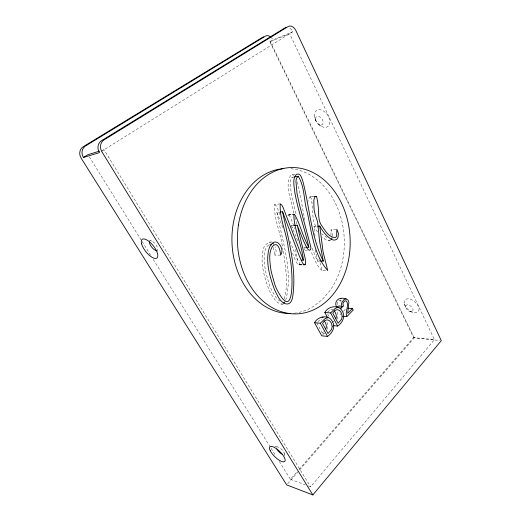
<?xml version="1.0" encoding="UTF-8"?>
<svg xmlns="http://www.w3.org/2000/svg" width="521" height="521" viewBox="0 0 521 521"><rect width="100%" height="100%" fill="white"/><g stroke="black" fill="none" stroke-linecap="round" stroke-linejoin="round"><path stroke-width="0.39" stroke-dasharray="2.6 1.95" d="M325.573 270.542L321.952 270.523L321.717 268.295L318.943 259.328M332.645 235.896L332.457 232.698L331.043 229.598L336.859 229.247M330.946 235.329L331.043 229.598M280.272 203.88L274.632 204.512C273.584 218.95 280.897 232.926 282.428 247.286M337.282 319.152L337.888 316.169L337.107 312.196M327.331 329.285L327.872 325.026L326.472 320.786M284.166 298.969C288.204 285.443 286.049 270.881 284.16 257.153A355.674 331.701 -24.4 0 0 282.571 248.055M285.736 300.239C293.427 271.194 282.128 240.871 276.905 212.327L279.328 212.093M292.411 253.252C294.528 256.951 295.133 262.421 298.826 264.883L299.77 263.802L299.783 260.344M287.839 215.557L288.569 214.899L293.551 214.444M304.739 249.885L305.091 247.195M280.585 255.069L274.932 255.186L276.15 251.324L275.218 246.817M308.354 485.989L310.594 486.822L434.423 339.679L289.643 33.702L269.845 41.804L413.602 337.556L434.423 339.679M287.729 483.657L414.215 337.868L439.691 340.473M279.276 461.404L290.457 479.327L296.853 471.961M298.982 469.506L413.602 337.556M322.746 334.729L324.303 333.14M316.775 322.903L322.212 332.893L324.362 330.705M332.287 322.649L333.863 321.047M343.417 311.33L346.029 308.679M317.849 321.828L319.998 319.79L321.802 319.158M327.507 312.196L330.92 309.2L332.932 309.435M293.935 176.938L291.923 177.531L290.764 179.146L290.275 185.092L291.734 196.495L296.215 214.587M101.419 151.396L292.737 31.768A7.496 5.314 71.5 0 0 289.168 27.841M269.845 41.804L272.9 39.909L292.737 31.768M268.849 244.968L267.358 246.127A10.4 8.232 88.6 0 0 266.439 247.26C262.897 253.681 264.245 261.483 265.091 268.432A76.333 56.932 88.8 0 0 265.775 272.281L269.227 284.538A51.397 39.153 89.5 0 0 271.48 289.741C273.831 293.922 275.922 298.859 280.246 301.353M330.496 239.849C327.475 241.542 324.322 238.846 322.108 236.97M102.526 150.211L104.063 149.742L310.594 486.822M271.975 241.972L268.79 242.291L265.423 244.948A13.878 10.974 88.7 0 0 263.965 247.234C259.399 260.956 263.997 276.006 268.751 289.09A54.679 41.628 89.5 0 0 271.513 294.625C274.17 299.015 277.673 304.759 283.606 304.212M269.246 244.798L269.644 244.688M315.01 196.352L309.676 197.023L308.302 199.934A15.278 11.371 84.6 0 0 308.048 201.353M295.068 174.288L291.317 175.063A7.183 5.471 81.9 0 0 290.418 175.662C284.329 187.208 292.118 201.425 293.811 213.258M281.177 304.049L282.421 303.886M309.969 196.951L314.671 196.528M341.353 300.5L339.06 300.513L337.549 302.03A2.787 2.032 -87.1 0 0 337.256 304.368L337.693 305.593M292.216 174.743L293.935 175.369M288.172 215.023L293.864 214.502M288.569 214.899L293.258 214.678M291.545 225.997L291.5 225.56L293.785 225.482M314.997 235.896L313.987 226.433L316.872 226.238M328.406 240.415L330.581 240.324M303.821 247.358L305.26 247.312M305.091 250.471L307.247 250.406M289.93 241.171L297.595 260.259L299.738 260.233M312.059 248.152L317.471 261.164L319.64 261.145M299.529 264.375L302.395 264.362M299.152 264.766L302.017 264.753M298.826 264.883L303.841 264.863M269.565 242.076L270.692 242.083M338.422 305.638L340.61 305.775M274.73 446.679L277.126 446.855M322.212 332.893L324.388 333.127M409.753 311.499L412.391 312.203M149.449 240.415L151.709 241.028M290.457 479.327L305.371 484.882M327.019 237.596L321.724 233.825M274.632 204.512C278.201 206.498 278.032 211.585 280.07 214.691M339.894 300.422L341.229 301.509M291.5 225.56L298.37 242.499M318.852 124.526L321.151 126.199M310.353 197.036L311.363 198.748L311.91 202.597A168.615 146.987 80.8 0 1 312.242 205.73C313.395 213.193 311.643 221.692 317.107 227.853M292.509 177.16L292.906 177.485M321.952 270.523C316.494 265.534 313.916 258.247 311.07 251.636M288.986 215.062L290.646 217.674L294.801 228.589M89.208 156.73L141.666 240.826M142.096 241.516L150.699 255.303M153.278 259.438L270.673 447.617M271.102 448.307L275.837 455.888M327.742 314.137L328.875 316.267M414.215 337.868L270.041 41.081A7.196 5.243 70.6 0 0 269.083 39.511M404.485 304.284L405.774 307.507M276.905 212.327L282.708 227.469M273.089 247.358L274.932 255.186M315.081 118.645L315.791 120.716M297.081 181.881L300.656 197.557L304.987 221.158M296.885 224.023L294.893 217.12M291.74 226.726L292.001 227.644M295.589 249.37L297.595 260.259M317.471 261.164L315.114 249.663M284.297 453.485L284.726 456.624M340.428 313.694L340.565 314.873M157.746 251.591L157.713 249.331A5.926 2.39 51.6 0 0 155.212 243.867A5.926 2.39 51.6 0 0 150.562 240.787M317.465 231.845A42.637 30.967 84.8 0 1 313.987 226.427M290.835 168.713A72.497 56.17 87.4 0 1 339.907 214.352A72.497 56.17 87.4 0 1 330.281 290.19L322.584 299.269L313.577 306.355A72.497 56.17 87.4 0 1 296.677 312.854M295.902 312.978A72.497 56.17 87.4 0 1 292.789 313.329M276.573 447.194A5.203 1.817 44.4 0 1 281.991 449.753A5.203 1.817 44.4 0 1 283.626 454.566M270.738 37.05A7.235 5.249 70.7 0 1 272.9 39.909M405.768 307.481A4.422 2.546 41.3 0 0 412.033 311.643A4.422 2.546 41.3 0 0 410.216 305.775A4.422 2.546 41.3 0 0 405.768 307.481M315.485 119.159A4.93 3.204 55 0 0 321.411 125.053A4.93 3.204 55 0 0 321.112 117.831A4.93 3.204 55 0 0 315.485 119.159M314.476 115.46A9.827 6.428 55.1 0 0 326.263 127.254A9.827 6.428 55.1 0 0 325.788 112.855A9.827 6.428 55.1 0 0 314.476 115.46M404.446 304.173A8.811 5.106 41.2 0 0 416.943 312.502A8.811 5.106 41.2 0 0 413.407 300.786A8.811 5.106 41.2 0 0 404.446 304.173"/><path stroke-width="0.78" d="M340.975 308.849L341.359 306.693M280.135 212.014L282.558 211.773L299.516 256.514L302.779 263.32L303.854 264.603L304.883 264.746L305.638 263.04L305.176 258.292L297.198 225.15L303.58 241.086L306.823 247.768L308.263 249.683L309.761 250.321L310.724 249.181L310.835 247.006L299.608 205.254L297.009 193.46L295.928 181.191L296.462 178.267L298.207 176.267C304.857 186.629 303.665 200.605 307.221 212.145C311.714 232.008 313.681 254.743 327.748 270.555L323.092 251.962L319.757 226.036L317.595 226.186M335.778 318.728C337.08 316.175 335.869 313.134 334.378 310.946M325.794 328.881C327.123 326.296 325.892 323.215 324.355 321.014M312.841 494.95L441.287 340.643L295.837 30.498A7.541 5.321 71.7 0 0 288.08 26.551L104.044 139.869A9.033 7.971 61.1 0 0 101.96 151.878L312.841 494.95L286.667 484.882L81.126 158.143A8.564 7.672 57.3 0 1 83.139 146.779L262.408 37.408A7.196 5.243 70.6 0 1 263.691 36.913M283.606 303.242L284.72 302.043M327.501 336.449C332.333 333.166 335.902 326.778 332.281 321.301C328.705 314.274 317.862 316.156 314.567 322.701L321.704 335.785L327.501 336.449L320.35 323.241L314.567 322.701M333.251 325.645L337.615 326.061C342.395 322.831 345.775 316.54 342.271 311.161C338.904 304.251 327.983 306.061 324.83 312.489L327.761 317.973M343.925 316.345L346.843 316.573L353.186 310.06L352.398 308.536L348.008 308.243M352.398 308.536L347.696 313.355L348.868 302.421A4.904 3.543 -87.2 0 0 347.872 299.953C344.628 297.387 337.582 297.302 336.084 302.037A4.259 3.106 -87.1 0 0 335.83 304.739L336.377 306.654L342.206 307.032L343.528 305.957L343.092 304.726A2.813 2.038 -87.1 0 1 343.385 302.362L344.895 300.832L346.491 301.086C349.526 305.762 344.589 311.591 346.843 316.573M320.35 323.241L324.967 318.689L327.813 317.51M324.83 312.489L330.633 312.932L335.14 308.484L337.914 307.364M270.738 37.05A7.235 5.249 70.7 0 0 265.254 36.203L85.431 146.017A8.616 7.711 57.8 0 0 83.412 157.459L87.919 154.665L99.452 151.149M83.412 157.459L99.433 152.64A8.981 7.939 60.7 0 1 101.51 140.709L284.994 27.86A7.496 5.314 71.5 0 1 286.296 27.359M294.645 176.827L298.207 176.267M314.671 196.528L316.11 196.358L316.709 197.003L317.673 201.972A170.543 147.899 81 0 1 318.005 205.137C319.36 212.054 317.282 219.992 321.926 225.971C325.111 230.529 329.259 238.182 335.641 237.361A3.263 2.397 87.3 0 0 336.625 235.707L336.859 229.247L338.468 233.467L337.96 237.517A5.457 4.005 87.3 0 1 336.305 239.588C333.277 241.308 330.112 238.572 327.898 236.684A38.144 27.6 85.1 0 1 325.885 234.691L324.537 233.154A43.041 31.032 84.8 0 1 319.757 226.036M293.258 214.678L294.678 214.548C300.441 224.811 302.773 236.938 308.849 247.188L305.977 247.286M294.345 225.352L297.348 225.228M301.171 260.213L303.32 260.194C302.037 244.733 293.857 229.8 293.864 214.502L294.678 214.548M320.363 261.138L323.254 261.112L319.516 240.774L317.595 221.751L315.185 214.698L314.072 209.611L313.798 200.715A15.428 11.403 84.6 0 1 314.059 199.282L314.918 196.853L316.11 196.358M303.111 264.355L305.26 264.349M303.45 264.753L304.883 264.746M346.159 298.872L344.101 299.445L341.919 302.369A4.305 3.113 -87.1 0 0 341.659 305.098L342.206 307.032M322.011 317.029L323.248 317.335M340.324 298.572L340.962 298.767M270.536 244.681L271.324 244.994M272.802 243.209L273.733 244.219M330.633 312.932L337.615 326.061M323.254 261.112C310.822 236.072 309.754 207.684 302.799 181.041C301.815 178.618 300.728 172.712 297.016 174.144A7.248 5.49 82 0 0 296.117 174.756C292.489 178.879 294.039 185.111 294.476 190.074C297.406 209.546 304.707 227.99 308.849 247.188M303.32 260.194L283.124 207.534L281.972 205.267L280.272 203.88C279.249 218.722 286.713 233.095 288.25 247.866A360.063 336.175 -25.4 0 1 289.839 257.055C292.424 265.69 296.358 326.654 277.12 289.976A51.898 39.27 89.5 0 1 274.86 284.72L271.389 272.34A77.069 57.076 88.8 0 1 270.699 268.452C269.852 261.425 268.497 253.558 272.053 247.058A10.505 8.258 88.7 0 1 272.978 245.919C278.207 241.034 280.441 251.213 280.585 255.069C285.313 249.279 276.658 236.41 271.037 244.72A14.021 11.013 88.7 0 0 269.572 247.032C264.994 260.904 269.604 276.084 274.378 289.318A55.219 41.745 89.5 0 0 277.152 294.912C281.21 304.336 291.298 309.135 292.848 295.681C296.762 267.338 288.263 239.276 282.558 211.773M290.438 313.447A72.497 56.17 87.4 0 1 232.88 225.99L232.952 225.521A72.497 56.17 87.4 0 1 279.777 169.097M280.565 168.98A72.497 56.17 87.4 0 1 282.936 168.7M332.137 237.791A5.405 3.999 87.2 0 1 331.154 239.295M156.593 250.536A5.926 2.39 51.6 0 1 151.982 247.462A5.926 2.39 51.6 0 1 149.475 242.037M282.675 454.423A5.203 1.817 44.4 0 1 276.859 449.043M332.17 326.726L331.597 329.474L328.009 333.525L322.558 323.443C326.192 316.735 331.91 320.597 332.17 326.726M342.167 316.514L341.607 319.223L338.109 323.183L332.795 313.154C336.41 306.504 341.926 310.568 342.167 316.514M238.423 225.085L238.357 225.554A73.22 56.359 87.4 0 0 312.385 310.379A73.22 56.359 87.4 0 0 330.685 186.531A73.22 56.359 87.4 0 0 238.423 225.085M141.621 243.9A11.898 4.722 51.6 0 0 155.551 258.468A11.898 4.722 51.6 0 0 151.468 243.711A11.898 4.722 51.6 0 0 141.621 243.9M270.217 450.639A10.446 3.588 44.5 0 0 283.795 461.867A10.446 3.588 44.5 0 0 277.947 449.864A10.446 3.588 44.5 0 0 270.217 450.639"/></g></svg>
